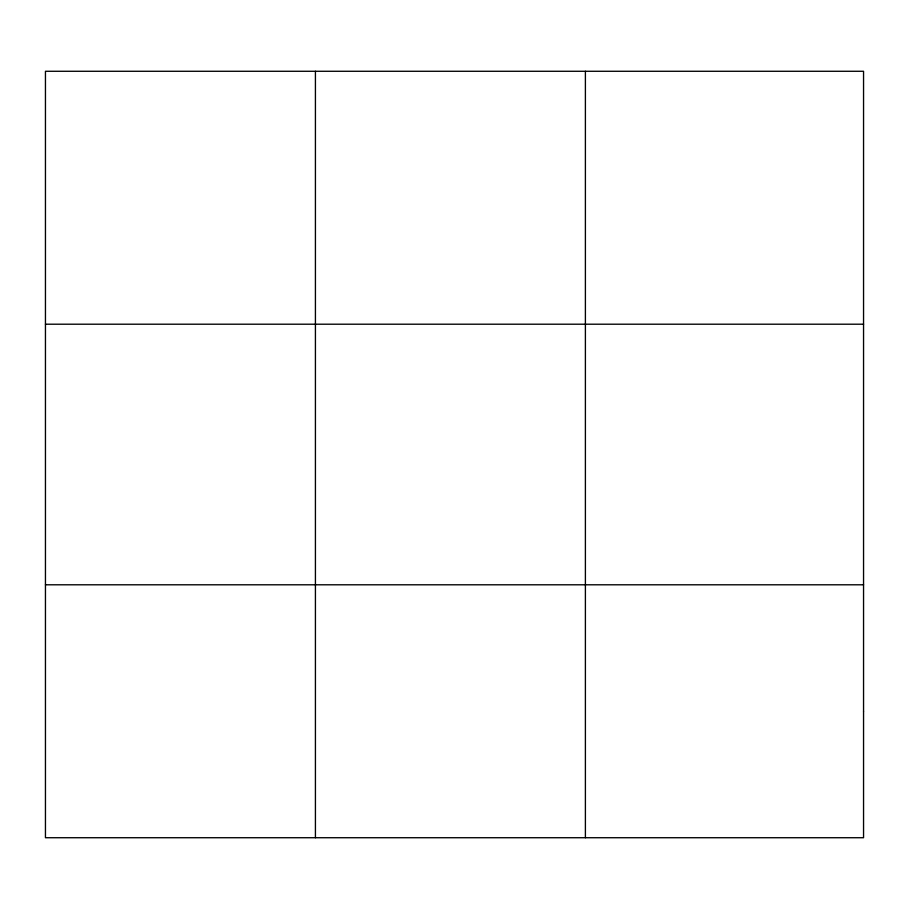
<?xml version="1.0" encoding="UTF-8"?>
<svg xmlns="http://www.w3.org/2000/svg" width="909" height="909" viewBox="0 0 909 909"><rect width="100%" height="100%" fill="white"/><g stroke="black" fill="none" stroke-linecap="round" stroke-linejoin="round"><path stroke-width="1.36" d="M315.423 71.277L315.423 837.723M585.396 71.277L585.396 837.723M45.45 324.206L863.55 324.206M45.45 584.794L863.55 584.794M863.55 711.258L863.55 837.723L45.45 837.723L45.45 71.277L863.55 71.277L863.55 711.258"/></g></svg>
